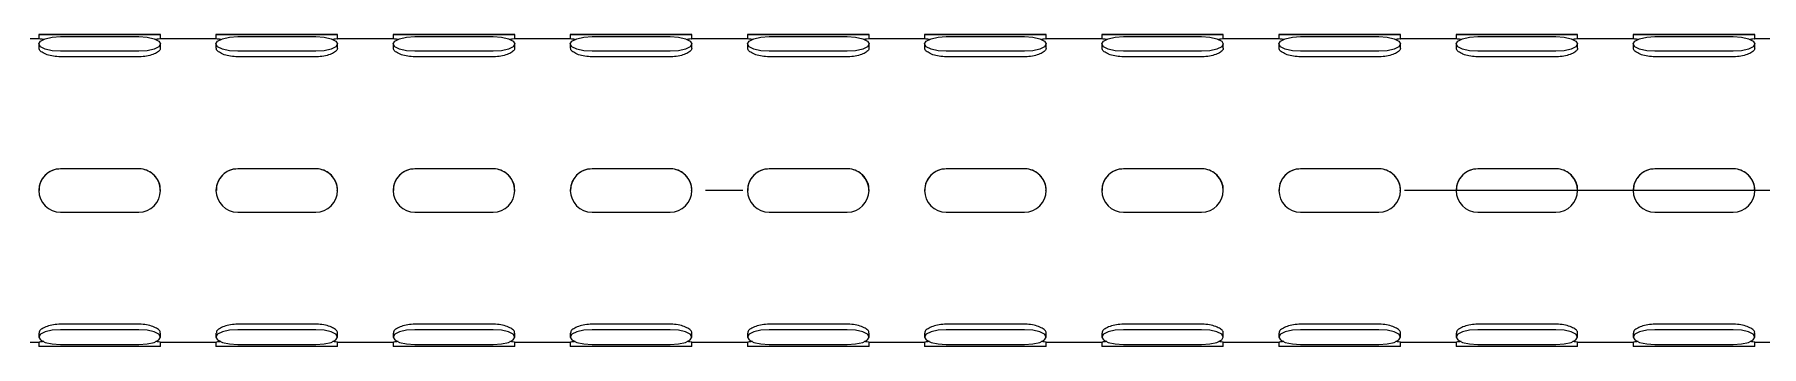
# Model space of a CAD drawing. Extents: x 0 to 3255, y 0 to 2385.
# Drawn here: x 1424.3 to 1623.2, y 1334.1 to 1370.1 of the extents above; entities that cross this region are included whole.
import ezdxf

# ---------------------------------------------------------------- set-up
doc = ezdxf.new("R2010")
doc.units = 0
doc.header["$LTSCALE"] = 10
doc.header["$MEASUREMENT"] = 0
doc.linetypes.add('CENTERX2', pattern=[20.32, 12.7, -2.54, 2.54, -2.54])
doc.layers.get('0').update_dxf_attribs({"linetype": 'CONTINUOUS'})
doc.layers.add('中心线层', color=1, linetype='CENTERX2', lineweight=25)

# ---------------------------------------------------------------- blocks, each defined once
blk = doc.blocks.new('SW_CENTERMARKSYMBOL_1')
at = {"layer": '中心线层', "color": 0}
blk.add_line((-1.25, 0), (-155.077, 0), dxfattribs=at)

msp = doc.modelspace()

# ---------------------------------------------------------------- linework, layer by layer
at = {"color": 7, "linetype": 'Continuous', "lineweight": 25}
for p, q in [((1424.87, 1369.6), (1423.83, 1369.6)), ((1424.83, 1370.1), (1424.83, 1369.6)), ((1424.83, 1369.02), (1424.83, 1368.54)), ((1436.33, 1370.1), (1427.33, 1370.1)), ((1427.33, 1370.1), (1436.33, 1370.1)), ((1427.33, 1369.87), (1436.33, 1369.87)), ((1445.27, 1369.6), (1438.8, 1369.6)), ((1438.83, 1369.6), (1438.83, 1370.1)), ((1438.83, 1368.54), (1438.83, 1369.02)), ((1445.23, 1370.1), (1445.23, 1369.6)), ((1445.23, 1369.02), (1445.23, 1368.54)), ((1447.73, 1370.1), (1456.73, 1370.1)), ((1456.73, 1370.1), (1447.73, 1370.1)), ((1447.73, 1369.87), (1456.73, 1369.87)), ((1465.67, 1369.6), (1459.2, 1369.6)), ((1459.23, 1369.6), (1459.23, 1370.1)), ((1459.23, 1368.54), (1459.23, 1369.02)), ((1465.63, 1370.1), (1465.63, 1369.6)), ((1465.63, 1369.02), (1465.63, 1368.54)), ((1468.13, 1370.1), (1477.13, 1370.1)), ((1477.13, 1370.1), (1468.13, 1370.1)), ((1468.13, 1369.87), (1477.13, 1369.87)), ((1486.07, 1369.6), (1479.6, 1369.6)), ((1479.63, 1369.6), (1479.63, 1370.1)), ((1479.63, 1368.54), (1479.63, 1369.02)), ((1486.03, 1370.1), (1486.03, 1369.6)), ((1486.03, 1369.02), (1486.03, 1368.54)), ((1497.53, 1370.1), (1488.53, 1370.1)), ((1488.53, 1370.1), (1497.53, 1370.1)), ((1488.53, 1369.87), (1497.53, 1369.87)), ((1506.47, 1369.6), (1500, 1369.6)), ((1500.03, 1369.6), (1500.03, 1370.1)), ((1500.03, 1368.54), (1500.03, 1369.02)), ((1506.43, 1370.1), (1506.43, 1369.6)), ((1506.43, 1369.02), (1506.43, 1368.54)), ((1508.93, 1370.1), (1517.93, 1370.1)), ((1517.93, 1370.1), (1508.93, 1370.1)), ((1508.93, 1369.87), (1517.93, 1369.87)), ((1526.87, 1369.6), (1520.4, 1369.6)), ((1520.43, 1369.6), (1520.43, 1370.1)), ((1520.43, 1368.54), (1520.43, 1369.02)), ((1526.83, 1370.1), (1526.83, 1369.6)), ((1526.83, 1369.02), (1526.83, 1368.54)), ((1529.33, 1370.1), (1538.33, 1370.1)), ((1538.33, 1370.1), (1529.33, 1370.1)), ((1529.33, 1369.87), (1538.33, 1369.87)), ((1547.27, 1369.6), (1540.8, 1369.6)), ((1540.83, 1369.6), (1540.83, 1370.1)), ((1540.83, 1368.54), (1540.83, 1369.02)), ((1547.23, 1370.1), (1547.23, 1369.6)), ((1547.23, 1369.02), (1547.23, 1368.54)), ((1549.73, 1370.1), (1558.73, 1370.1)), ((1558.73, 1370.1), (1549.73, 1370.1)), ((1549.73, 1369.87), (1558.73, 1369.87)), ((1567.67, 1369.6), (1561.2, 1369.6)), ((1561.23, 1369.6), (1561.23, 1370.1)), ((1561.23, 1368.54), (1561.23, 1369.02)), ((1567.63, 1370.1), (1567.63, 1369.6)), ((1567.63, 1369.02), (1567.63, 1368.54)), ((1570.13, 1370.1), (1579.13, 1370.1)), ((1579.13, 1370.1), (1570.13, 1370.1)), ((1570.13, 1369.87), (1579.13, 1369.87)), ((1588.07, 1369.6), (1581.6, 1369.6)), ((1581.63, 1369.6), (1581.63, 1370.1)), ((1581.63, 1368.54), (1581.63, 1369.02)), ((1588.03, 1370.1), (1588.03, 1369.6)), ((1588.03, 1369.02), (1588.03, 1368.54)), ((1590.53, 1370.1), (1599.53, 1370.1)), ((1599.53, 1370.1), (1590.53, 1370.1)), ((1590.53, 1369.87), (1599.53, 1369.87)), ((1608.47, 1369.6), (1602, 1369.6)), ((1602.03, 1369.6), (1602.03, 1370.1)), ((1602.03, 1368.54), (1602.03, 1369.02)), ((1608.43, 1370.1), (1608.43, 1369.6)), ((1608.43, 1369.02), (1608.43, 1368.54)), ((1610.93, 1370.1), (1619.93, 1370.1)), ((1619.93, 1370.1), (1610.93, 1370.1)), ((1610.93, 1369.87), (1619.93, 1369.87)), ((1628.87, 1369.6), (1622.4, 1369.6)), ((1622.43, 1369.6), (1622.43, 1370.1)), ((1622.43, 1368.54), (1622.43, 1369.02)), ((1436.33, 1368.16), (1427.33, 1368.16)), ((1436.33, 1367.52), (1427.33, 1367.52)), ((1456.73, 1368.16), (1447.73, 1368.16)), ((1456.73, 1367.52), (1447.73, 1367.52)), ((1477.13, 1368.16), (1468.13, 1368.16)), ((1477.13, 1367.52), (1468.13, 1367.52)), ((1497.53, 1368.16), (1488.53, 1368.16)), ((1497.53, 1367.52), (1488.53, 1367.52)), ((1517.93, 1368.16), (1508.93, 1368.16)), ((1517.93, 1367.52), (1508.93, 1367.52)), ((1538.33, 1368.16), (1529.33, 1368.16)), ((1538.33, 1367.52), (1529.33, 1367.52)), ((1558.73, 1368.16), (1549.73, 1368.16)), ((1558.73, 1367.52), (1549.73, 1367.52)), ((1579.13, 1368.16), (1570.13, 1368.16)), ((1579.13, 1367.52), (1570.13, 1367.52)), ((1599.53, 1368.16), (1590.53, 1368.16)), ((1599.53, 1367.52), (1590.53, 1367.52)), ((1619.93, 1368.16), (1610.93, 1368.16)), ((1619.93, 1367.52), (1610.93, 1367.52)), ((1436.33, 1354.6), (1427.33, 1354.6)), ((1436.33, 1354.6), (1427.33, 1354.6)), ((1456.73, 1354.6), (1447.73, 1354.6)), ((1456.73, 1354.6), (1447.73, 1354.6)), ((1477.13, 1354.6), (1468.13, 1354.6)), ((1477.13, 1354.6), (1468.13, 1354.6)), ((1497.53, 1354.6), (1488.53, 1354.6)), ((1497.53, 1354.6), (1488.53, 1354.6)), ((1517.93, 1354.6), (1508.93, 1354.6)), ((1517.93, 1354.6), (1508.93, 1354.6)), ((1538.33, 1354.6), (1529.33, 1354.6)), ((1538.33, 1354.6), (1529.33, 1354.6)), ((1558.73, 1354.6), (1549.73, 1354.6)), ((1558.73, 1354.6), (1549.73, 1354.6)), ((1579.13, 1354.6), (1570.13, 1354.6)), ((1579.13, 1354.6), (1570.13, 1354.6)), ((1599.53, 1354.6), (1590.53, 1354.6)), ((1599.53, 1354.6), (1590.53, 1354.6)), ((1619.93, 1354.6), (1610.93, 1354.6)), ((1619.93, 1354.6), (1610.93, 1354.6)), ((1424.83, 1352.1), (1424.83, 1352.1)), ((1438.83, 1352.1), (1438.83, 1352.1)), ((1445.23, 1352.1), (1445.23, 1352.1)), ((1459.23, 1352.1), (1459.23, 1352.1)), ((1465.63, 1352.1), (1465.63, 1352.1)), ((1479.63, 1352.1), (1479.63, 1352.1)), ((1486.03, 1352.1), (1486.03, 1352.1)), ((1500.03, 1352.1), (1500.03, 1352.1)), ((1506.43, 1352.1), (1506.43, 1352.1)), ((1520.43, 1352.1), (1520.43, 1352.1)), ((1526.83, 1352.1), (1526.83, 1352.1)), ((1540.83, 1352.1), (1540.83, 1352.1)), ((1547.23, 1352.1), (1547.23, 1352.1)), ((1561.23, 1352.1), (1561.23, 1352.1)), ((1567.63, 1352.1), (1567.63, 1352.1)), ((1581.63, 1352.1), (1581.63, 1352.1)), ((1588.03, 1352.1), (1588.03, 1352.1)), ((1602.03, 1352.1), (1602.03, 1352.1)), ((1608.43, 1352.1), (1608.43, 1352.1)), ((1622.43, 1352.1), (1622.43, 1352.1)), ((1427.33, 1349.6), (1436.33, 1349.6)), ((1447.73, 1349.6), (1456.73, 1349.6)), ((1468.13, 1349.6), (1477.13, 1349.6)), ((1488.53, 1349.6), (1497.53, 1349.6)), ((1508.93, 1349.6), (1517.93, 1349.6)), ((1529.33, 1349.6), (1538.33, 1349.6)), ((1549.73, 1349.6), (1558.73, 1349.6)), ((1570.13, 1349.6), (1579.13, 1349.6)), ((1590.53, 1349.6), (1599.53, 1349.6)), ((1610.93, 1349.6), (1619.93, 1349.6)), ((1436.33, 1336.68), (1427.33, 1336.68)), ((1456.73, 1336.68), (1447.73, 1336.68)), ((1477.13, 1336.68), (1468.13, 1336.68)), ((1497.53, 1336.68), (1488.53, 1336.68)), ((1517.93, 1336.68), (1508.93, 1336.68)), ((1538.33, 1336.68), (1529.33, 1336.68)), ((1558.73, 1336.68), (1549.73, 1336.68)), ((1579.13, 1336.68), (1570.13, 1336.68)), ((1599.53, 1336.68), (1590.53, 1336.68)), ((1619.93, 1336.68), (1610.93, 1336.68)), ((1423.83, 1334.6), (1424.87, 1334.6)), ((1424.83, 1335.66), (1424.83, 1335.19)), ((1424.83, 1334.61), (1424.83, 1334.1)), ((1436.33, 1336.04), (1427.33, 1336.04)), ((1438.8, 1334.6), (1445.27, 1334.6)), ((1438.83, 1335.19), (1438.83, 1335.66)), ((1438.83, 1334.1), (1438.83, 1334.61)), ((1445.23, 1335.66), (1445.23, 1335.19)), ((1445.23, 1334.61), (1445.23, 1334.1)), ((1456.73, 1336.04), (1447.73, 1336.04)), ((1459.2, 1334.6), (1465.67, 1334.6)), ((1459.23, 1335.19), (1459.23, 1335.66)), ((1459.23, 1334.1), (1459.23, 1334.61)), ((1465.63, 1335.66), (1465.63, 1335.19)), ((1465.63, 1334.61), (1465.63, 1334.1)), ((1477.13, 1336.04), (1468.13, 1336.04)), ((1479.6, 1334.6), (1486.07, 1334.6)), ((1479.63, 1335.19), (1479.63, 1335.66)), ((1479.63, 1334.1), (1479.63, 1334.61)), ((1486.03, 1335.66), (1486.03, 1335.19)), ((1486.03, 1334.61), (1486.03, 1334.1)), ((1497.53, 1336.04), (1488.53, 1336.04)), ((1500, 1334.6), (1506.47, 1334.6)), ((1500.03, 1335.19), (1500.03, 1335.66)), ((1500.03, 1334.1), (1500.03, 1334.61)), ((1506.43, 1335.66), (1506.43, 1335.19)), ((1506.43, 1334.61), (1506.43, 1334.1)), ((1517.93, 1336.04), (1508.93, 1336.04)), ((1520.4, 1334.6), (1526.87, 1334.6)), ((1520.43, 1335.19), (1520.43, 1335.66)), ((1520.43, 1334.1), (1520.43, 1334.61)), ((1526.83, 1335.66), (1526.83, 1335.19)), ((1526.83, 1334.61), (1526.83, 1334.1)), ((1538.33, 1336.04), (1529.33, 1336.04)), ((1540.8, 1334.6), (1547.27, 1334.6)), ((1540.83, 1335.19), (1540.83, 1335.66)), ((1540.83, 1334.1), (1540.83, 1334.61)), ((1547.23, 1335.66), (1547.23, 1335.19)), ((1547.23, 1334.61), (1547.23, 1334.1)), ((1558.73, 1336.04), (1549.73, 1336.04)), ((1561.2, 1334.6), (1567.67, 1334.6)), ((1561.23, 1335.19), (1561.23, 1335.66)), ((1561.23, 1334.1), (1561.23, 1334.61)), ((1567.63, 1335.66), (1567.63, 1335.19)), ((1567.63, 1334.61), (1567.63, 1334.1)), ((1579.13, 1336.04), (1570.13, 1336.04)), ((1581.6, 1334.6), (1588.07, 1334.6)), ((1581.63, 1335.19), (1581.63, 1335.66)), ((1581.63, 1334.1), (1581.63, 1334.61)), ((1588.03, 1335.66), (1588.03, 1335.19)), ((1588.03, 1334.61), (1588.03, 1334.1)), ((1599.53, 1336.04), (1590.53, 1336.04)), ((1602, 1334.6), (1608.47, 1334.6)), ((1602.03, 1335.19), (1602.03, 1335.66)), ((1602.03, 1334.1), (1602.03, 1334.61)), ((1608.43, 1335.66), (1608.43, 1335.19)), ((1608.43, 1334.61), (1608.43, 1334.1)), ((1619.93, 1336.04), (1610.93, 1336.04)), ((1622.4, 1334.6), (1628.87, 1334.6)), ((1622.43, 1335.19), (1622.43, 1335.66)), ((1622.43, 1334.1), (1622.43, 1334.61)), ((1427.33, 1334.33), (1436.33, 1334.33)), ((1436.33, 1334.1), (1427.33, 1334.1)), ((1447.73, 1334.33), (1456.73, 1334.33)), ((1456.73, 1334.1), (1447.73, 1334.1)), ((1468.13, 1334.33), (1477.13, 1334.33)), ((1477.13, 1334.1), (1468.13, 1334.1)), ((1488.53, 1334.33), (1497.53, 1334.33)), ((1497.53, 1334.1), (1488.53, 1334.1)), ((1508.93, 1334.33), (1517.93, 1334.33)), ((1517.93, 1334.1), (1508.93, 1334.1)), ((1529.33, 1334.33), (1538.33, 1334.33)), ((1538.33, 1334.1), (1529.33, 1334.1)), ((1549.73, 1334.33), (1558.73, 1334.33)), ((1558.73, 1334.1), (1549.73, 1334.1)), ((1570.13, 1334.33), (1579.13, 1334.33)), ((1579.13, 1334.1), (1570.13, 1334.1)), ((1590.53, 1334.33), (1599.53, 1334.33)), ((1599.53, 1334.1), (1590.53, 1334.1)), ((1610.93, 1334.33), (1619.93, 1334.33)), ((1619.93, 1334.1), (1610.93, 1334.1))]:
    msp.add_line(p, q, dxfattribs=at)
at = {"color": 7, "linetype": 'Continuous', "lineweight": 25, "flags": 128}
for points in [[(1427.33, 1370.1), (1426.38, 1370.1), (1425.57, 1370.1), (1425.02, 1370.1), (1424.83, 1370.1), (1425.02, 1370.1), (1425.57, 1370.1), (1426.38, 1370.1), (1427.33, 1370.1)], [(1427.33, 1368.16), (1426.38, 1368.23), (1425.57, 1368.41), (1425.02, 1368.69), (1424.83, 1369.02), (1425.02, 1369.35), (1425.57, 1369.62), (1426.38, 1369.81), (1427.33, 1369.87)], [(1436.33, 1370.1), (1437.29, 1370.1), (1438.1, 1370.1), (1438.64, 1370.1), (1438.83, 1370.1), (1438.64, 1370.1), (1438.1, 1370.1), (1437.29, 1370.1), (1436.33, 1370.1)], [(1436.33, 1369.87), (1437.29, 1369.81), (1438.1, 1369.62), (1438.64, 1369.35), (1438.83, 1369.02), (1438.64, 1368.69), (1438.1, 1368.41), (1437.29, 1368.23), (1436.33, 1368.16)], [(1447.73, 1370.1), (1446.78, 1370.1), (1445.97, 1370.1), (1445.42, 1370.1), (1445.23, 1370.1), (1445.42, 1370.1), (1445.97, 1370.1), (1446.78, 1370.1), (1447.73, 1370.1)], [(1447.73, 1368.16), (1446.78, 1368.23), (1445.97, 1368.41), (1445.42, 1368.69), (1445.23, 1369.02), (1445.42, 1369.35), (1445.97, 1369.62), (1446.78, 1369.81), (1447.73, 1369.87)], [(1456.73, 1370.1), (1457.69, 1370.1), (1458.5, 1370.1), (1459.04, 1370.1), (1459.23, 1370.1), (1459.04, 1370.1), (1458.5, 1370.1), (1457.69, 1370.1), (1456.73, 1370.1)], [(1456.73, 1369.87), (1457.69, 1369.81), (1458.5, 1369.62), (1459.04, 1369.35), (1459.23, 1369.02), (1459.04, 1368.69), (1458.5, 1368.41), (1457.69, 1368.23), (1456.73, 1368.16)], [(1468.13, 1370.1), (1467.18, 1370.1), (1466.37, 1370.1), (1465.82, 1370.1), (1465.63, 1370.1), (1465.82, 1370.1), (1466.37, 1370.1), (1467.18, 1370.1), (1468.13, 1370.1)], [(1468.13, 1368.16), (1467.18, 1368.23), (1466.37, 1368.41), (1465.82, 1368.69), (1465.63, 1369.02), (1465.82, 1369.35), (1466.37, 1369.62), (1467.18, 1369.81), (1468.13, 1369.87)], [(1477.13, 1370.1), (1478.09, 1370.1), (1478.9, 1370.1), (1479.44, 1370.1), (1479.63, 1370.1), (1479.44, 1370.1), (1478.9, 1370.1), (1478.09, 1370.1), (1477.13, 1370.1)], [(1477.13, 1369.87), (1478.09, 1369.81), (1478.9, 1369.62), (1479.44, 1369.35), (1479.63, 1369.02), (1479.44, 1368.69), (1478.9, 1368.41), (1478.09, 1368.23), (1477.13, 1368.16)], [(1488.53, 1370.1), (1487.58, 1370.1), (1486.77, 1370.1), (1486.22, 1370.1), (1486.03, 1370.1), (1486.22, 1370.1), (1486.77, 1370.1), (1487.58, 1370.1), (1488.53, 1370.1)], [(1488.53, 1368.16), (1487.58, 1368.23), (1486.77, 1368.41), (1486.22, 1368.69), (1486.03, 1369.02), (1486.22, 1369.35), (1486.77, 1369.62), (1487.58, 1369.81), (1488.53, 1369.87)], [(1497.53, 1370.1), (1498.49, 1370.1), (1499.3, 1370.1), (1499.84, 1370.1), (1500.03, 1370.1), (1499.84, 1370.1), (1499.3, 1370.1), (1498.49, 1370.1), (1497.53, 1370.1)], [(1497.53, 1369.87), (1498.49, 1369.81), (1499.3, 1369.62), (1499.84, 1369.35), (1500.03, 1369.02), (1499.84, 1368.69), (1499.3, 1368.41), (1498.49, 1368.23), (1497.53, 1368.16)], [(1508.93, 1370.1), (1507.98, 1370.1), (1507.17, 1370.1), (1506.62, 1370.1), (1506.43, 1370.1), (1506.62, 1370.1), (1507.17, 1370.1), (1507.98, 1370.1), (1508.93, 1370.1)], [(1508.93, 1368.16), (1507.98, 1368.23), (1507.17, 1368.41), (1506.62, 1368.69), (1506.43, 1369.02), (1506.62, 1369.35), (1507.17, 1369.62), (1507.98, 1369.81), (1508.93, 1369.87)], [(1517.93, 1370.1), (1518.89, 1370.1), (1519.7, 1370.1), (1520.24, 1370.1), (1520.43, 1370.1), (1520.24, 1370.1), (1519.7, 1370.1), (1518.89, 1370.1), (1517.93, 1370.1)], [(1517.93, 1369.87), (1518.89, 1369.81), (1519.7, 1369.62), (1520.24, 1369.35), (1520.43, 1369.02), (1520.24, 1368.69), (1519.7, 1368.41), (1518.89, 1368.23), (1517.93, 1368.16)], [(1529.33, 1370.1), (1528.38, 1370.1), (1527.57, 1370.1), (1527.02, 1370.1), (1526.83, 1370.1), (1527.02, 1370.1), (1527.57, 1370.1), (1528.38, 1370.1), (1529.33, 1370.1)], [(1529.33, 1368.16), (1528.38, 1368.23), (1527.57, 1368.41), (1527.02, 1368.69), (1526.83, 1369.02), (1527.02, 1369.35), (1527.57, 1369.62), (1528.38, 1369.81), (1529.33, 1369.87)], [(1538.33, 1370.1), (1539.29, 1370.1), (1540.1, 1370.1), (1540.64, 1370.1), (1540.83, 1370.1), (1540.64, 1370.1), (1540.1, 1370.1), (1539.29, 1370.1), (1538.33, 1370.1)], [(1538.33, 1369.87), (1539.29, 1369.81), (1540.1, 1369.62), (1540.64, 1369.35), (1540.83, 1369.02), (1540.64, 1368.69), (1540.1, 1368.41), (1539.29, 1368.23), (1538.33, 1368.16)], [(1549.73, 1370.1), (1548.78, 1370.1), (1547.97, 1370.1), (1547.42, 1370.1), (1547.23, 1370.1), (1547.42, 1370.1), (1547.97, 1370.1), (1548.78, 1370.1), (1549.73, 1370.1)], [(1549.73, 1368.16), (1548.78, 1368.23), (1547.97, 1368.41), (1547.42, 1368.69), (1547.23, 1369.02), (1547.42, 1369.35), (1547.97, 1369.62), (1548.78, 1369.81), (1549.73, 1369.87)], [(1558.73, 1370.1), (1559.69, 1370.1), (1560.5, 1370.1), (1561.04, 1370.1), (1561.23, 1370.1), (1561.04, 1370.1), (1560.5, 1370.1), (1559.69, 1370.1), (1558.73, 1370.1)], [(1558.73, 1369.87), (1559.69, 1369.81), (1560.5, 1369.62), (1561.04, 1369.35), (1561.23, 1369.02), (1561.04, 1368.69), (1560.5, 1368.41), (1559.69, 1368.23), (1558.73, 1368.16)], [(1570.13, 1370.1), (1569.18, 1370.1), (1568.37, 1370.1), (1567.82, 1370.1), (1567.63, 1370.1), (1567.82, 1370.1), (1568.37, 1370.1), (1569.18, 1370.1), (1570.13, 1370.1)], [(1570.13, 1368.16), (1569.18, 1368.23), (1568.37, 1368.41), (1567.82, 1368.69), (1567.63, 1369.02), (1567.82, 1369.35), (1568.37, 1369.62), (1569.18, 1369.81), (1570.13, 1369.87)], [(1579.13, 1370.1), (1580.09, 1370.1), (1580.9, 1370.1), (1581.44, 1370.1), (1581.63, 1370.1), (1581.44, 1370.1), (1580.9, 1370.1), (1580.09, 1370.1), (1579.13, 1370.1)], [(1579.13, 1369.87), (1580.09, 1369.81), (1580.9, 1369.62), (1581.44, 1369.35), (1581.63, 1369.02), (1581.44, 1368.69), (1580.9, 1368.41), (1580.09, 1368.23), (1579.13, 1368.16)], [(1590.53, 1370.1), (1589.58, 1370.1), (1588.77, 1370.1), (1588.22, 1370.1), (1588.03, 1370.1), (1588.22, 1370.1), (1588.77, 1370.1), (1589.58, 1370.1), (1590.53, 1370.1)], [(1590.53, 1368.16), (1589.58, 1368.23), (1588.77, 1368.41), (1588.22, 1368.69), (1588.03, 1369.02), (1588.22, 1369.35), (1588.77, 1369.62), (1589.58, 1369.81), (1590.53, 1369.87)], [(1599.53, 1370.1), (1600.49, 1370.1), (1601.3, 1370.1), (1601.84, 1370.1), (1602.03, 1370.1), (1601.84, 1370.1), (1601.3, 1370.1), (1600.49, 1370.1), (1599.53, 1370.1)], [(1599.53, 1369.87), (1600.49, 1369.81), (1601.3, 1369.62), (1601.84, 1369.35), (1602.03, 1369.02), (1601.84, 1368.69), (1601.3, 1368.41), (1600.49, 1368.23), (1599.53, 1368.16)], [(1610.93, 1370.1), (1609.98, 1370.1), (1609.17, 1370.1), (1608.62, 1370.1), (1608.43, 1370.1), (1608.62, 1370.1), (1609.17, 1370.1), (1609.98, 1370.1), (1610.93, 1370.1)], [(1610.93, 1368.16), (1609.98, 1368.23), (1609.17, 1368.41), (1608.62, 1368.69), (1608.43, 1369.02), (1608.62, 1369.35), (1609.17, 1369.62), (1609.98, 1369.81), (1610.93, 1369.87)], [(1619.93, 1370.1), (1620.89, 1370.1), (1621.7, 1370.1), (1622.24, 1370.1), (1622.43, 1370.1), (1622.24, 1370.1), (1621.7, 1370.1), (1620.89, 1370.1), (1619.93, 1370.1)], [(1619.93, 1369.87), (1620.89, 1369.81), (1621.7, 1369.62), (1622.24, 1369.35), (1622.43, 1369.02), (1622.24, 1368.69), (1621.7, 1368.41), (1620.89, 1368.23), (1619.93, 1368.16)], [(1427.33, 1336.04), (1426.38, 1335.98), (1425.57, 1335.79), (1425.02, 1335.52), (1424.83, 1335.19), (1425.02, 1334.86), (1425.57, 1334.58), (1426.38, 1334.4), (1427.33, 1334.33)], [(1436.33, 1334.33), (1437.29, 1334.4), (1438.1, 1334.58), (1438.64, 1334.86), (1438.83, 1335.19), (1438.64, 1335.52), (1438.1, 1335.79), (1437.29, 1335.98), (1436.33, 1336.04)], [(1447.73, 1336.04), (1446.78, 1335.98), (1445.97, 1335.79), (1445.42, 1335.52), (1445.23, 1335.19), (1445.42, 1334.86), (1445.97, 1334.58), (1446.78, 1334.4), (1447.73, 1334.33)], [(1456.73, 1334.33), (1457.69, 1334.4), (1458.5, 1334.58), (1459.04, 1334.86), (1459.23, 1335.19), (1459.04, 1335.52), (1458.5, 1335.79), (1457.69, 1335.98), (1456.73, 1336.04)], [(1468.13, 1336.04), (1467.18, 1335.98), (1466.37, 1335.79), (1465.82, 1335.52), (1465.63, 1335.19), (1465.82, 1334.86), (1466.37, 1334.58), (1467.18, 1334.4), (1468.13, 1334.33)], [(1477.13, 1334.33), (1478.09, 1334.4), (1478.9, 1334.58), (1479.44, 1334.86), (1479.63, 1335.19), (1479.44, 1335.52), (1478.9, 1335.79), (1478.09, 1335.98), (1477.13, 1336.04)], [(1488.53, 1336.04), (1487.58, 1335.98), (1486.77, 1335.79), (1486.22, 1335.52), (1486.03, 1335.19), (1486.22, 1334.86), (1486.77, 1334.58), (1487.58, 1334.4), (1488.53, 1334.33)], [(1497.53, 1334.33), (1498.49, 1334.4), (1499.3, 1334.58), (1499.84, 1334.86), (1500.03, 1335.19), (1499.84, 1335.52), (1499.3, 1335.79), (1498.49, 1335.98), (1497.53, 1336.04)], [(1508.93, 1336.04), (1507.98, 1335.98), (1507.17, 1335.79), (1506.62, 1335.52), (1506.43, 1335.19), (1506.62, 1334.86), (1507.17, 1334.58), (1507.98, 1334.4), (1508.93, 1334.33)], [(1517.93, 1334.33), (1518.89, 1334.4), (1519.7, 1334.58), (1520.24, 1334.86), (1520.43, 1335.19), (1520.24, 1335.52), (1519.7, 1335.79), (1518.89, 1335.98), (1517.93, 1336.04)], [(1529.33, 1336.04), (1528.38, 1335.98), (1527.57, 1335.79), (1527.02, 1335.52), (1526.83, 1335.19), (1527.02, 1334.86), (1527.57, 1334.58), (1528.38, 1334.4), (1529.33, 1334.33)], [(1538.33, 1334.33), (1539.29, 1334.4), (1540.1, 1334.58), (1540.64, 1334.86), (1540.83, 1335.19), (1540.64, 1335.52), (1540.1, 1335.79), (1539.29, 1335.98), (1538.33, 1336.04)], [(1549.73, 1336.04), (1548.78, 1335.98), (1547.97, 1335.79), (1547.42, 1335.52), (1547.23, 1335.19), (1547.42, 1334.86), (1547.97, 1334.58), (1548.78, 1334.4), (1549.73, 1334.33)], [(1558.73, 1334.33), (1559.69, 1334.4), (1560.5, 1334.58), (1561.04, 1334.86), (1561.23, 1335.19), (1561.04, 1335.52), (1560.5, 1335.79), (1559.69, 1335.98), (1558.73, 1336.04)], [(1570.13, 1336.04), (1569.18, 1335.98), (1568.37, 1335.79), (1567.82, 1335.52), (1567.63, 1335.19), (1567.82, 1334.86), (1568.37, 1334.58), (1569.18, 1334.4), (1570.13, 1334.33)], [(1579.13, 1334.33), (1580.09, 1334.4), (1580.9, 1334.58), (1581.44, 1334.86), (1581.63, 1335.19), (1581.44, 1335.52), (1580.9, 1335.79), (1580.09, 1335.98), (1579.13, 1336.04)], [(1590.53, 1336.04), (1589.58, 1335.98), (1588.77, 1335.79), (1588.22, 1335.52), (1588.03, 1335.19), (1588.22, 1334.86), (1588.77, 1334.58), (1589.58, 1334.4), (1590.53, 1334.33)], [(1599.53, 1334.33), (1600.49, 1334.4), (1601.3, 1334.58), (1601.84, 1334.86), (1602.03, 1335.19), (1601.84, 1335.52), (1601.3, 1335.79), (1600.49, 1335.98), (1599.53, 1336.04)], [(1610.93, 1336.04), (1609.98, 1335.98), (1609.17, 1335.79), (1608.62, 1335.52), (1608.43, 1335.19), (1608.62, 1334.86), (1609.17, 1334.58), (1609.98, 1334.4), (1610.93, 1334.33)], [(1619.93, 1334.33), (1620.89, 1334.4), (1621.7, 1334.58), (1622.24, 1334.86), (1622.43, 1335.19), (1622.24, 1335.52), (1621.7, 1335.79), (1620.89, 1335.98), (1619.93, 1336.04)], [(1427.33, 1334.1), (1426.38, 1334.1), (1425.57, 1334.1), (1425.02, 1334.1), (1424.83, 1334.1)], [(1438.83, 1334.1), (1438.64, 1334.1), (1438.1, 1334.1), (1437.29, 1334.1), (1436.33, 1334.1)], [(1447.73, 1334.1), (1446.78, 1334.1), (1445.97, 1334.1), (1445.42, 1334.1), (1445.23, 1334.1)], [(1459.23, 1334.1), (1459.04, 1334.1), (1458.5, 1334.1), (1457.69, 1334.1), (1456.73, 1334.1)], [(1468.13, 1334.1), (1467.18, 1334.1), (1466.37, 1334.1), (1465.82, 1334.1), (1465.63, 1334.1)], [(1479.63, 1334.1), (1479.44, 1334.1), (1478.9, 1334.1), (1478.09, 1334.1), (1477.13, 1334.1)], [(1488.53, 1334.1), (1487.58, 1334.1), (1486.77, 1334.1), (1486.22, 1334.1), (1486.03, 1334.1)], [(1500.03, 1334.1), (1499.84, 1334.1), (1499.3, 1334.1), (1498.49, 1334.1), (1497.53, 1334.1)], [(1508.93, 1334.1), (1507.98, 1334.1), (1507.17, 1334.1), (1506.62, 1334.1), (1506.43, 1334.1)], [(1520.43, 1334.1), (1520.24, 1334.1), (1519.7, 1334.1), (1518.89, 1334.1), (1517.93, 1334.1)], [(1529.33, 1334.1), (1528.38, 1334.1), (1527.57, 1334.1), (1527.02, 1334.1), (1526.83, 1334.1)], [(1540.83, 1334.1), (1540.64, 1334.1), (1540.1, 1334.1), (1539.29, 1334.1), (1538.33, 1334.1)], [(1549.73, 1334.1), (1548.78, 1334.1), (1547.97, 1334.1), (1547.42, 1334.1), (1547.23, 1334.1)], [(1561.23, 1334.1), (1561.04, 1334.1), (1560.5, 1334.1), (1559.69, 1334.1), (1558.73, 1334.1)], [(1570.13, 1334.1), (1569.18, 1334.1), (1568.37, 1334.1), (1567.82, 1334.1), (1567.63, 1334.1)], [(1581.63, 1334.1), (1581.44, 1334.1), (1580.9, 1334.1), (1580.09, 1334.1), (1579.13, 1334.1)], [(1590.53, 1334.1), (1589.58, 1334.1), (1588.77, 1334.1), (1588.22, 1334.1), (1588.03, 1334.1)], [(1602.03, 1334.1), (1601.84, 1334.1), (1601.3, 1334.1), (1600.49, 1334.1), (1599.53, 1334.1)], [(1610.93, 1334.1), (1609.98, 1334.1), (1609.17, 1334.1), (1608.62, 1334.1), (1608.43, 1334.1)], [(1622.43, 1334.1), (1622.24, 1334.1), (1621.7, 1334.1), (1620.89, 1334.1), (1619.93, 1334.1)]]:
    msp.add_lwpolyline(points, dxfattribs=at)
at = {"color": 7, "linetype": 'Continuous', "lineweight": 25}
for centre, start, end in [((1427.33, 1352.1), 90, 270), ((1436.33, 1352.1), 270, 90), ((1447.73, 1352.1), 90, 270), ((1456.73, 1352.1), 270, 90), ((1468.13, 1352.1), 90, 270), ((1477.13, 1352.1), 270, 90), ((1488.53, 1352.1), 90, 270), ((1497.53, 1352.1), 270, 90), ((1508.93, 1352.1), 90, 270), ((1517.93, 1352.1), 270, 90), ((1529.33, 1352.1), 90, 270), ((1538.33, 1352.1), 270, 90), ((1549.73, 1352.1), 90, 270), ((1558.73, 1352.1), 270, 90), ((1570.13, 1352.1), 90, 270), ((1579.13, 1352.1), 270, 90), ((1590.53, 1352.1), 90, 270), ((1599.53, 1352.1), 270, 90), ((1610.93, 1352.1), 90, 270), ((1619.93, 1352.1), 270, 90)]:
    msp.add_arc(centre, 2.5, start, end, dxfattribs=at)
for points, knots in [([(1425.4, 1369.53), (1425.34, 1369.54), (1425.08, 1369.57), (1424.87, 1369.6), (1424.87, 1369.6), (1424.87, 1369.6)], [0, 0, 0, 0, 0.161371, 0.66497, 1, 1, 1, 1]), ([(1427.33, 1367.52), (1427.06, 1367.54), (1426.5, 1367.56), (1425.75, 1367.76), (1425.19, 1368.04), (1424.87, 1368.32), (1424.87, 1368.48), (1424.87, 1368.54)], [0, 0, 0, 0, 0.213248, 0.426444, 0.641012, 0.856495, 1, 1, 1, 1]), ([(1438.8, 1368.54), (1438.81, 1368.51), (1438.85, 1368.39), (1438.62, 1368.14), (1438.15, 1367.85), (1437.45, 1367.63), (1436.81, 1367.53), (1436.43, 1367.53), (1436.33, 1367.52)], [0, 0, 0, 0, 0.070496, 0.28295, 0.496154, 0.711255, 0.926476, 1, 1, 1, 1]), ([(1438.8, 1369.6), (1438.81, 1369.6), (1438.85, 1369.61), (1438.67, 1369.58), (1438.39, 1369.55), (1438.28, 1369.53)], [0, 0, 0, 0, 0.168236, 0.669944, 1, 1, 1, 1]), ([(1445.8, 1369.53), (1445.74, 1369.54), (1445.48, 1369.57), (1445.27, 1369.6), (1445.27, 1369.6), (1445.27, 1369.6)], [0, 0, 0, 0, 0.161371, 0.66497, 1, 1, 1, 1]), ([(1447.73, 1367.52), (1447.46, 1367.54), (1446.9, 1367.56), (1446.15, 1367.76), (1445.59, 1368.04), (1445.27, 1368.32), (1445.27, 1368.48), (1445.27, 1368.54)], [0, 0, 0, 0, 0.213248, 0.426444, 0.641012, 0.856495, 1, 1, 1, 1]), ([(1459.2, 1368.54), (1459.21, 1368.51), (1459.25, 1368.39), (1459.02, 1368.14), (1458.55, 1367.85), (1457.85, 1367.63), (1457.21, 1367.53), (1456.83, 1367.53), (1456.73, 1367.52)], [0, 0, 0, 0, 0.070496, 0.28295, 0.496154, 0.711255, 0.926476, 1, 1, 1, 1]), ([(1459.2, 1369.6), (1459.21, 1369.6), (1459.25, 1369.61), (1459.07, 1369.58), (1458.79, 1369.55), (1458.68, 1369.53)], [0, 0, 0, 0, 0.168236, 0.669944, 1, 1, 1, 1]), ([(1466.2, 1369.53), (1466.14, 1369.54), (1465.88, 1369.57), (1465.67, 1369.6), (1465.67, 1369.6), (1465.67, 1369.6)], [0, 0, 0, 0, 0.161371, 0.66497, 1, 1, 1, 1]), ([(1468.13, 1367.52), (1467.86, 1367.54), (1467.3, 1367.56), (1466.55, 1367.76), (1465.99, 1368.04), (1465.67, 1368.32), (1465.67, 1368.48), (1465.67, 1368.54)], [0, 0, 0, 0, 0.213248, 0.426444, 0.641012, 0.856495, 1, 1, 1, 1]), ([(1479.6, 1368.54), (1479.61, 1368.51), (1479.65, 1368.39), (1479.42, 1368.14), (1478.95, 1367.85), (1478.25, 1367.63), (1477.61, 1367.53), (1477.23, 1367.53), (1477.13, 1367.52)], [0, 0, 0, 0, 0.070496, 0.28295, 0.496154, 0.711255, 0.926476, 1, 1, 1, 1]), ([(1479.6, 1369.6), (1479.61, 1369.6), (1479.65, 1369.61), (1479.47, 1369.58), (1479.19, 1369.55), (1479.08, 1369.53)], [0, 0, 0, 0, 0.168236, 0.669944, 1, 1, 1, 1]), ([(1486.6, 1369.53), (1486.54, 1369.54), (1486.28, 1369.57), (1486.07, 1369.6), (1486.07, 1369.6), (1486.07, 1369.6)], [0, 0, 0, 0, 0.161371, 0.66497, 1, 1, 1, 1]), ([(1488.53, 1367.52), (1488.26, 1367.54), (1487.7, 1367.56), (1486.95, 1367.76), (1486.39, 1368.04), (1486.07, 1368.32), (1486.07, 1368.48), (1486.07, 1368.54)], [0, 0, 0, 0, 0.213248, 0.426444, 0.641012, 0.856495, 1, 1, 1, 1]), ([(1500, 1368.54), (1500.01, 1368.51), (1500.05, 1368.39), (1499.82, 1368.14), (1499.35, 1367.85), (1498.65, 1367.63), (1498.01, 1367.53), (1497.63, 1367.53), (1497.53, 1367.52)], [0, 0, 0, 0, 0.070496, 0.28295, 0.496154, 0.711255, 0.926476, 1, 1, 1, 1]), ([(1500, 1369.6), (1500.01, 1369.6), (1500.05, 1369.61), (1499.87, 1369.58), (1499.59, 1369.55), (1499.48, 1369.53)], [0, 0, 0, 0, 0.168236, 0.669944, 1, 1, 1, 1]), ([(1507, 1369.53), (1506.94, 1369.54), (1506.68, 1369.57), (1506.47, 1369.6), (1506.47, 1369.6), (1506.47, 1369.6)], [0, 0, 0, 0, 0.1613715, 0.6649705, 1, 1, 1, 1]), ([(1508.93, 1367.52), (1508.66, 1367.54), (1508.1, 1367.56), (1507.35, 1367.76), (1506.79, 1368.04), (1506.47, 1368.32), (1506.47, 1368.48), (1506.47, 1368.54)], [0, 0, 0, 0, 0.213248, 0.426444, 0.641012, 0.856495, 1, 1, 1, 1]), ([(1520.4, 1368.54), (1520.41, 1368.51), (1520.45, 1368.39), (1520.22, 1368.14), (1519.75, 1367.85), (1519.05, 1367.63), (1518.41, 1367.53), (1518.03, 1367.53), (1517.93, 1367.52)], [0, 0, 0, 0, 0.070496, 0.28295, 0.496154, 0.711255, 0.926476, 1, 1, 1, 1]), ([(1520.4, 1369.6), (1520.41, 1369.6), (1520.45, 1369.61), (1520.27, 1369.58), (1519.99, 1369.55), (1519.88, 1369.53)], [0, 0, 0, 0, 0.1682362, 0.669944, 1, 1, 1, 1]), ([(1527.4, 1369.53), (1527.34, 1369.54), (1527.08, 1369.57), (1526.87, 1369.6), (1526.87, 1369.6), (1526.87, 1369.6)], [0, 0, 0, 0, 0.161371, 0.66497, 1, 1, 1, 1]), ([(1529.33, 1367.52), (1529.06, 1367.54), (1528.5, 1367.56), (1527.75, 1367.76), (1527.19, 1368.04), (1526.87, 1368.32), (1526.87, 1368.48), (1526.87, 1368.54)], [0, 0, 0, 0, 0.213248, 0.426444, 0.641012, 0.856495, 1, 1, 1, 1]), ([(1540.8, 1368.54), (1540.81, 1368.51), (1540.85, 1368.39), (1540.62, 1368.14), (1540.15, 1367.85), (1539.45, 1367.63), (1538.81, 1367.53), (1538.43, 1367.53), (1538.33, 1367.52)], [0, 0, 0, 0, 0.070496, 0.28295, 0.496154, 0.711255, 0.926476, 1, 1, 1, 1]), ([(1540.8, 1369.6), (1540.81, 1369.6), (1540.85, 1369.61), (1540.67, 1369.58), (1540.39, 1369.55), (1540.28, 1369.53)], [0, 0, 0, 0, 0.168236, 0.669944, 1, 1, 1, 1]), ([(1547.8, 1369.53), (1547.74, 1369.54), (1547.48, 1369.57), (1547.27, 1369.6), (1547.27, 1369.6), (1547.27, 1369.6)], [0, 0, 0, 0, 0.161371, 0.66497, 1, 1, 1, 1]), ([(1549.73, 1367.52), (1549.46, 1367.54), (1548.9, 1367.56), (1548.15, 1367.76), (1547.59, 1368.04), (1547.27, 1368.32), (1547.27, 1368.48), (1547.27, 1368.54)], [0, 0, 0, 0, 0.213248, 0.426444, 0.641012, 0.856495, 1, 1, 1, 1]), ([(1561.2, 1368.54), (1561.21, 1368.51), (1561.25, 1368.39), (1561.02, 1368.14), (1560.55, 1367.85), (1559.85, 1367.63), (1559.21, 1367.53), (1558.83, 1367.53), (1558.73, 1367.52)], [0, 0, 0, 0, 0.070496, 0.28295, 0.496154, 0.711255, 0.926476, 1, 1, 1, 1]), ([(1561.2, 1369.6), (1561.21, 1369.6), (1561.25, 1369.61), (1561.07, 1369.58), (1560.79, 1369.55), (1560.68, 1369.53)], [0, 0, 0, 0, 0.168236, 0.669944, 1, 1, 1, 1]), ([(1568.2, 1369.53), (1568.14, 1369.54), (1567.88, 1369.57), (1567.67, 1369.6), (1567.67, 1369.6), (1567.67, 1369.6)], [0, 0, 0, 0, 0.161371, 0.66497, 1, 1, 1, 1]), ([(1570.13, 1367.52), (1569.86, 1367.54), (1569.3, 1367.56), (1568.55, 1367.76), (1567.99, 1368.04), (1567.67, 1368.32), (1567.67, 1368.48), (1567.67, 1368.54)], [0, 0, 0, 0, 0.213248, 0.426444, 0.641012, 0.856495, 1, 1, 1, 1]), ([(1581.6, 1368.54), (1581.61, 1368.51), (1581.65, 1368.39), (1581.42, 1368.14), (1580.95, 1367.85), (1580.25, 1367.63), (1579.61, 1367.53), (1579.23, 1367.53), (1579.13, 1367.52)], [0, 0, 0, 0, 0.070496, 0.28295, 0.496154, 0.711255, 0.926476, 1, 1, 1, 1]), ([(1581.6, 1369.6), (1581.61, 1369.6), (1581.65, 1369.61), (1581.47, 1369.58), (1581.19, 1369.55), (1581.08, 1369.53)], [0, 0, 0, 0, 0.1682362, 0.669944, 1, 1, 1, 1]), ([(1588.6, 1369.53), (1588.54, 1369.54), (1588.28, 1369.57), (1588.07, 1369.6), (1588.07, 1369.6), (1588.07, 1369.6)], [0, 0, 0, 0, 0.161371, 0.66497, 1, 1, 1, 1]), ([(1590.53, 1367.52), (1590.26, 1367.54), (1589.7, 1367.56), (1588.95, 1367.76), (1588.39, 1368.04), (1588.07, 1368.32), (1588.07, 1368.48), (1588.07, 1368.54)], [0, 0, 0, 0, 0.213248, 0.426444, 0.641012, 0.856495, 1, 1, 1, 1]), ([(1602, 1368.54), (1602.01, 1368.51), (1602.05, 1368.39), (1601.82, 1368.14), (1601.35, 1367.85), (1600.65, 1367.63), (1600.01, 1367.53), (1599.63, 1367.53), (1599.53, 1367.52)], [0, 0, 0, 0, 0.070496, 0.28295, 0.496154, 0.711255, 0.926476, 1, 1, 1, 1]), ([(1602, 1369.6), (1602.01, 1369.6), (1602.05, 1369.61), (1601.87, 1369.58), (1601.59, 1369.55), (1601.48, 1369.53)], [0, 0, 0, 0, 0.168236, 0.669944, 1, 1, 1, 1]), ([(1609, 1369.53), (1608.94, 1369.54), (1608.68, 1369.57), (1608.47, 1369.6), (1608.47, 1369.6), (1608.47, 1369.6)], [0, 0, 0, 0, 0.161371, 0.66497, 1, 1, 1, 1]), ([(1610.93, 1367.52), (1610.66, 1367.54), (1610.1, 1367.56), (1609.35, 1367.76), (1608.79, 1368.04), (1608.47, 1368.32), (1608.47, 1368.48), (1608.47, 1368.54)], [0, 0, 0, 0, 0.213248, 0.426444, 0.641012, 0.856495, 1, 1, 1, 1]), ([(1622.4, 1368.54), (1622.41, 1368.51), (1622.45, 1368.39), (1622.22, 1368.14), (1621.75, 1367.85), (1621.05, 1367.63), (1620.41, 1367.53), (1620.03, 1367.53), (1619.93, 1367.52)], [0, 0, 0, 0, 0.070496, 0.28295, 0.496154, 0.711255, 0.926476, 1, 1, 1, 1]), ([(1622.4, 1369.6), (1622.41, 1369.6), (1622.45, 1369.61), (1622.27, 1369.58), (1621.99, 1369.55), (1621.88, 1369.53)], [0, 0, 0, 0, 0.168236, 0.669944, 1, 1, 1, 1]), ([(1427.33, 1354.6), (1427.06, 1354.58), (1426.5, 1354.52), (1425.75, 1354.09), (1425.19, 1353.46), (1424.87, 1352.76), (1424.87, 1352.29), (1424.87, 1352.1)], [0, 0, 0, 0, 0.213248, 0.426444, 0.641012, 0.856495, 1, 1, 1, 1]), ([(1438.8, 1352.1), (1438.81, 1352.2), (1438.85, 1352.57), (1438.62, 1353.2), (1438.15, 1353.9), (1437.45, 1354.39), (1436.81, 1354.59), (1436.43, 1354.6), (1436.33, 1354.6)], [0, 0, 0, 0, 0.070496, 0.28295, 0.496154, 0.711255, 0.926476, 1, 1, 1, 1]), ([(1447.73, 1354.6), (1447.46, 1354.58), (1446.9, 1354.52), (1446.15, 1354.09), (1445.59, 1353.46), (1445.27, 1352.76), (1445.27, 1352.29), (1445.27, 1352.1)], [0, 0, 0, 0, 0.213248, 0.426444, 0.641012, 0.856495, 1, 1, 1, 1]), ([(1459.2, 1352.1), (1459.21, 1352.2), (1459.25, 1352.57), (1459.02, 1353.2), (1458.55, 1353.9), (1457.85, 1354.39), (1457.21, 1354.59), (1456.83, 1354.6), (1456.73, 1354.6)], [0, 0, 0, 0, 0.070496, 0.28295, 0.496154, 0.711255, 0.926476, 1, 1, 1, 1]), ([(1468.13, 1354.6), (1467.86, 1354.58), (1467.3, 1354.52), (1466.55, 1354.09), (1465.99, 1353.46), (1465.67, 1352.76), (1465.67, 1352.29), (1465.67, 1352.1)], [0, 0, 0, 0, 0.213248, 0.426444, 0.641012, 0.856495, 1, 1, 1, 1]), ([(1479.6, 1352.1), (1479.61, 1352.2), (1479.65, 1352.57), (1479.42, 1353.2), (1478.95, 1353.9), (1478.25, 1354.39), (1477.61, 1354.59), (1477.23, 1354.6), (1477.13, 1354.6)], [0, 0, 0, 0, 0.070496, 0.28295, 0.496154, 0.711255, 0.926476, 1, 1, 1, 1]), ([(1488.53, 1354.6), (1488.26, 1354.58), (1487.7, 1354.52), (1486.95, 1354.09), (1486.39, 1353.46), (1486.07, 1352.76), (1486.07, 1352.29), (1486.07, 1352.1)], [0, 0, 0, 0, 0.213248, 0.426444, 0.641012, 0.856495, 1, 1, 1, 1]), ([(1500, 1352.1), (1500.01, 1352.2), (1500.05, 1352.57), (1499.82, 1353.2), (1499.35, 1353.9), (1498.65, 1354.39), (1498.01, 1354.59), (1497.63, 1354.6), (1497.53, 1354.6)], [0, 0, 0, 0, 0.070496, 0.28295, 0.496154, 0.711255, 0.926476, 1, 1, 1, 1]), ([(1508.93, 1354.6), (1508.66, 1354.58), (1508.1, 1354.52), (1507.35, 1354.09), (1506.79, 1353.46), (1506.47, 1352.76), (1506.47, 1352.29), (1506.47, 1352.1)], [0, 0, 0, 0, 0.213248, 0.426444, 0.641012, 0.856495, 1, 1, 1, 1]), ([(1520.4, 1352.1), (1520.41, 1352.2), (1520.45, 1352.57), (1520.22, 1353.2), (1519.75, 1353.9), (1519.05, 1354.39), (1518.41, 1354.59), (1518.03, 1354.6), (1517.93, 1354.6)], [0, 0, 0, 0, 0.070496, 0.28295, 0.496154, 0.711255, 0.926476, 1, 1, 1, 1]), ([(1529.33, 1354.6), (1529.06, 1354.58), (1528.5, 1354.52), (1527.75, 1354.09), (1527.19, 1353.46), (1526.87, 1352.76), (1526.87, 1352.29), (1526.87, 1352.1)], [0, 0, 0, 0, 0.213248, 0.426444, 0.641012, 0.856495, 1, 1, 1, 1]), ([(1540.8, 1352.1), (1540.81, 1352.2), (1540.85, 1352.57), (1540.62, 1353.2), (1540.15, 1353.9), (1539.45, 1354.39), (1538.81, 1354.59), (1538.43, 1354.6), (1538.33, 1354.6)], [0, 0, 0, 0, 0.070496, 0.28295, 0.496154, 0.711255, 0.926476, 1, 1, 1, 1]), ([(1549.73, 1354.6), (1549.46, 1354.58), (1548.9, 1354.52), (1548.15, 1354.09), (1547.59, 1353.46), (1547.27, 1352.76), (1547.27, 1352.29), (1547.27, 1352.1)], [0, 0, 0, 0, 0.213248, 0.426444, 0.641012, 0.856495, 1, 1, 1, 1]), ([(1561.2, 1352.1), (1561.21, 1352.2), (1561.25, 1352.57), (1561.02, 1353.2), (1560.55, 1353.9), (1559.85, 1354.39), (1559.21, 1354.59), (1558.83, 1354.6), (1558.73, 1354.6)], [0, 0, 0, 0, 0.070496, 0.28295, 0.496154, 0.711255, 0.926476, 1, 1, 1, 1]), ([(1570.13, 1354.6), (1569.86, 1354.58), (1569.3, 1354.52), (1568.55, 1354.09), (1567.99, 1353.46), (1567.67, 1352.76), (1567.67, 1352.29), (1567.67, 1352.1)], [0, 0, 0, 0, 0.213248, 0.426444, 0.641012, 0.856495, 1, 1, 1, 1]), ([(1581.6, 1352.1), (1581.61, 1352.2), (1581.65, 1352.57), (1581.42, 1353.2), (1580.95, 1353.9), (1580.25, 1354.39), (1579.61, 1354.59), (1579.23, 1354.6), (1579.13, 1354.6)], [0, 0, 0, 0, 0.070496, 0.28295, 0.496154, 0.711255, 0.926476, 1, 1, 1, 1]), ([(1590.53, 1354.6), (1590.26, 1354.58), (1589.7, 1354.52), (1588.95, 1354.09), (1588.39, 1353.46), (1588.07, 1352.76), (1588.07, 1352.29), (1588.07, 1352.1)], [0, 0, 0, 0, 0.213248, 0.426444, 0.641012, 0.856495, 1, 1, 1, 1]), ([(1602, 1352.1), (1602.01, 1352.2), (1602.05, 1352.57), (1601.82, 1353.2), (1601.35, 1353.9), (1600.65, 1354.39), (1600.01, 1354.59), (1599.63, 1354.6), (1599.53, 1354.6)], [0, 0, 0, 0, 0.070496, 0.28295, 0.496154, 0.711255, 0.926476, 1, 1, 1, 1]), ([(1610.93, 1354.6), (1610.66, 1354.58), (1610.1, 1354.52), (1609.35, 1354.09), (1608.79, 1353.46), (1608.47, 1352.76), (1608.47, 1352.29), (1608.47, 1352.1)], [0, 0, 0, 0, 0.213248, 0.426444, 0.641012, 0.856495, 1, 1, 1, 1]), ([(1622.4, 1352.1), (1622.41, 1352.2), (1622.45, 1352.57), (1622.22, 1353.2), (1621.75, 1353.9), (1621.05, 1354.39), (1620.41, 1354.59), (1620.03, 1354.6), (1619.93, 1354.6)], [0, 0, 0, 0, 0.070496, 0.28295, 0.496154, 0.711255, 0.926476, 1, 1, 1, 1]), ([(1427.33, 1336.68), (1427.06, 1336.67), (1426.5, 1336.64), (1425.75, 1336.44), (1425.19, 1336.17), (1424.87, 1335.89), (1424.87, 1335.73), (1424.87, 1335.66)], [0, 0, 0, 0, 0.213248, 0.426444, 0.641012, 0.856495, 1, 1, 1, 1]), ([(1438.8, 1335.66), (1438.81, 1335.69), (1438.85, 1335.82), (1438.62, 1336.06), (1438.15, 1336.35), (1437.45, 1336.58), (1436.81, 1336.67), (1436.43, 1336.68), (1436.33, 1336.68)], [0, 0, 0, 0, 0.070496, 0.28295, 0.496154, 0.711255, 0.926476, 1, 1, 1, 1]), ([(1447.73, 1336.68), (1447.46, 1336.67), (1446.9, 1336.64), (1446.15, 1336.44), (1445.59, 1336.17), (1445.27, 1335.89), (1445.27, 1335.73), (1445.27, 1335.66)], [0, 0, 0, 0, 0.213248, 0.426444, 0.641012, 0.856495, 1, 1, 1, 1]), ([(1459.2, 1335.66), (1459.21, 1335.69), (1459.25, 1335.82), (1459.02, 1336.06), (1458.55, 1336.35), (1457.85, 1336.58), (1457.21, 1336.67), (1456.83, 1336.68), (1456.73, 1336.68)], [0, 0, 0, 0, 0.070496, 0.28295, 0.496154, 0.711255, 0.926476, 1, 1, 1, 1]), ([(1468.13, 1336.68), (1467.86, 1336.67), (1467.3, 1336.64), (1466.55, 1336.44), (1465.99, 1336.17), (1465.67, 1335.89), (1465.67, 1335.73), (1465.67, 1335.66)], [0, 0, 0, 0, 0.213248, 0.426444, 0.641012, 0.856495, 1, 1, 1, 1]), ([(1479.6, 1335.66), (1479.61, 1335.69), (1479.65, 1335.82), (1479.42, 1336.06), (1478.95, 1336.35), (1478.25, 1336.58), (1477.61, 1336.67), (1477.23, 1336.68), (1477.13, 1336.68)], [0, 0, 0, 0, 0.070496, 0.28295, 0.496154, 0.711255, 0.926476, 1, 1, 1, 1]), ([(1488.53, 1336.68), (1488.26, 1336.67), (1487.7, 1336.64), (1486.95, 1336.44), (1486.39, 1336.17), (1486.07, 1335.89), (1486.07, 1335.73), (1486.07, 1335.66)], [0, 0, 0, 0, 0.213248, 0.426444, 0.641012, 0.856495, 1, 1, 1, 1]), ([(1500, 1335.66), (1500.01, 1335.69), (1500.05, 1335.82), (1499.82, 1336.06), (1499.35, 1336.35), (1498.65, 1336.58), (1498.01, 1336.67), (1497.63, 1336.68), (1497.53, 1336.68)], [0, 0, 0, 0, 0.070496, 0.28295, 0.496154, 0.711255, 0.926476, 1, 1, 1, 1]), ([(1508.93, 1336.68), (1508.66, 1336.67), (1508.1, 1336.64), (1507.35, 1336.44), (1506.79, 1336.17), (1506.47, 1335.89), (1506.47, 1335.73), (1506.47, 1335.66)], [0, 0, 0, 0, 0.213248, 0.426444, 0.641012, 0.856495, 1, 1, 1, 1]), ([(1520.4, 1335.66), (1520.41, 1335.69), (1520.45, 1335.82), (1520.22, 1336.06), (1519.75, 1336.35), (1519.05, 1336.58), (1518.41, 1336.67), (1518.03, 1336.68), (1517.93, 1336.68)], [0, 0, 0, 0, 0.070496, 0.28295, 0.496154, 0.711255, 0.926476, 1, 1, 1, 1]), ([(1529.33, 1336.68), (1529.06, 1336.67), (1528.5, 1336.64), (1527.75, 1336.44), (1527.19, 1336.17), (1526.87, 1335.89), (1526.87, 1335.73), (1526.87, 1335.66)], [0, 0, 0, 0, 0.213248, 0.426444, 0.641012, 0.856495, 1, 1, 1, 1]), ([(1540.8, 1335.66), (1540.81, 1335.69), (1540.85, 1335.82), (1540.62, 1336.06), (1540.15, 1336.35), (1539.45, 1336.58), (1538.81, 1336.67), (1538.43, 1336.68), (1538.33, 1336.68)], [0, 0, 0, 0, 0.070496, 0.28295, 0.496154, 0.711255, 0.926476, 1, 1, 1, 1]), ([(1549.73, 1336.68), (1549.46, 1336.67), (1548.9, 1336.64), (1548.15, 1336.44), (1547.59, 1336.17), (1547.27, 1335.89), (1547.27, 1335.73), (1547.27, 1335.66)], [0, 0, 0, 0, 0.213248, 0.426444, 0.641012, 0.856495, 1, 1, 1, 1]), ([(1561.2, 1335.66), (1561.21, 1335.69), (1561.25, 1335.82), (1561.02, 1336.06), (1560.55, 1336.35), (1559.85, 1336.58), (1559.21, 1336.67), (1558.83, 1336.68), (1558.73, 1336.68)], [0, 0, 0, 0, 0.070496, 0.28295, 0.496154, 0.711255, 0.926476, 1, 1, 1, 1]), ([(1570.13, 1336.68), (1569.86, 1336.67), (1569.3, 1336.64), (1568.55, 1336.44), (1567.99, 1336.17), (1567.67, 1335.89), (1567.67, 1335.73), (1567.67, 1335.66)], [0, 0, 0, 0, 0.213248, 0.426444, 0.641012, 0.856495, 1, 1, 1, 1]), ([(1581.6, 1335.66), (1581.61, 1335.69), (1581.65, 1335.82), (1581.42, 1336.06), (1580.95, 1336.35), (1580.25, 1336.58), (1579.61, 1336.67), (1579.23, 1336.68), (1579.13, 1336.68)], [0, 0, 0, 0, 0.070496, 0.28295, 0.496154, 0.711255, 0.926476, 1, 1, 1, 1]), ([(1590.53, 1336.68), (1590.26, 1336.67), (1589.7, 1336.64), (1588.95, 1336.44), (1588.39, 1336.17), (1588.07, 1335.89), (1588.07, 1335.73), (1588.07, 1335.66)], [0, 0, 0, 0, 0.213248, 0.426444, 0.641012, 0.856495, 1, 1, 1, 1]), ([(1602, 1335.66), (1602.01, 1335.69), (1602.05, 1335.82), (1601.82, 1336.06), (1601.35, 1336.35), (1600.65, 1336.58), (1600.01, 1336.67), (1599.63, 1336.68), (1599.53, 1336.68)], [0, 0, 0, 0, 0.070496, 0.28295, 0.496154, 0.711255, 0.926476, 1, 1, 1, 1]), ([(1610.93, 1336.68), (1610.66, 1336.67), (1610.1, 1336.64), (1609.35, 1336.44), (1608.79, 1336.17), (1608.47, 1335.89), (1608.47, 1335.73), (1608.47, 1335.66)], [0, 0, 0, 0, 0.213248, 0.426444, 0.641012, 0.856495, 1, 1, 1, 1]), ([(1622.4, 1335.66), (1622.41, 1335.69), (1622.45, 1335.82), (1622.22, 1336.06), (1621.75, 1336.35), (1621.05, 1336.58), (1620.41, 1336.67), (1620.03, 1336.68), (1619.93, 1336.68)], [0, 0, 0, 0, 0.070496, 0.28295, 0.496154, 0.711255, 0.926476, 1, 1, 1, 1]), ([(1425.4, 1334.67), (1425.34, 1334.67), (1425.08, 1334.64), (1424.87, 1334.61), (1424.87, 1334.61), (1424.87, 1334.61)], [0, 0, 0, 0, 0.161036, 0.665673, 1, 1, 1, 1]), ([(1438.8, 1334.61), (1438.81, 1334.61), (1438.85, 1334.6), (1438.67, 1334.63), (1438.39, 1334.66), (1438.28, 1334.67)], [0, 0, 0, 0, 0.167182, 0.669943, 1, 1, 1, 1]), ([(1445.8, 1334.67), (1445.74, 1334.67), (1445.48, 1334.64), (1445.27, 1334.61), (1445.27, 1334.61), (1445.27, 1334.61)], [0, 0, 0, 0, 0.161036, 0.665673, 1, 1, 1, 1]), ([(1459.2, 1334.61), (1459.21, 1334.61), (1459.25, 1334.6), (1459.07, 1334.63), (1458.79, 1334.66), (1458.68, 1334.67)], [0, 0, 0, 0, 0.1671823, 0.6699432, 1, 1, 1, 1]), ([(1466.2, 1334.67), (1466.14, 1334.67), (1465.88, 1334.64), (1465.67, 1334.61), (1465.67, 1334.61), (1465.67, 1334.61)], [0, 0, 0, 0, 0.161036, 0.665673, 1, 1, 1, 1]), ([(1479.6, 1334.61), (1479.61, 1334.61), (1479.65, 1334.6), (1479.47, 1334.63), (1479.19, 1334.66), (1479.08, 1334.67)], [0, 0, 0, 0, 0.167182, 0.669943, 1, 1, 1, 1]), ([(1486.6, 1334.67), (1486.54, 1334.67), (1486.28, 1334.64), (1486.07, 1334.61), (1486.07, 1334.61), (1486.07, 1334.61)], [0, 0, 0, 0, 0.161036, 0.665673, 1, 1, 1, 1]), ([(1500, 1334.61), (1500.01, 1334.61), (1500.05, 1334.6), (1499.87, 1334.63), (1499.59, 1334.66), (1499.48, 1334.67)], [0, 0, 0, 0, 0.167182, 0.669943, 1, 1, 1, 1]), ([(1507, 1334.67), (1506.94, 1334.67), (1506.68, 1334.64), (1506.47, 1334.61), (1506.47, 1334.61), (1506.47, 1334.61)], [0, 0, 0, 0, 0.161036, 0.665673, 1, 1, 1, 1]), ([(1520.4, 1334.61), (1520.41, 1334.61), (1520.45, 1334.6), (1520.27, 1334.63), (1519.99, 1334.66), (1519.88, 1334.67)], [0, 0, 0, 0, 0.167182, 0.669943, 1, 1, 1, 1]), ([(1527.4, 1334.67), (1527.34, 1334.67), (1527.08, 1334.64), (1526.87, 1334.61), (1526.87, 1334.61), (1526.87, 1334.61)], [0, 0, 0, 0, 0.161036, 0.665673, 1, 1, 1, 1]), ([(1540.8, 1334.61), (1540.81, 1334.61), (1540.85, 1334.6), (1540.67, 1334.63), (1540.39, 1334.66), (1540.28, 1334.67)], [0, 0, 0, 0, 0.1671823, 0.6699432, 1, 1, 1, 1]), ([(1547.8, 1334.67), (1547.74, 1334.67), (1547.48, 1334.64), (1547.27, 1334.61), (1547.27, 1334.61), (1547.27, 1334.61)], [0, 0, 0, 0, 0.161036, 0.665673, 1, 1, 1, 1]), ([(1561.2, 1334.61), (1561.21, 1334.61), (1561.25, 1334.6), (1561.07, 1334.63), (1560.79, 1334.66), (1560.68, 1334.67)], [0, 0, 0, 0, 0.1671823, 0.6699432, 1, 1, 1, 1]), ([(1568.2, 1334.67), (1568.14, 1334.67), (1567.88, 1334.64), (1567.67, 1334.61), (1567.67, 1334.61), (1567.67, 1334.61)], [0, 0, 0, 0, 0.161036, 0.665673, 1, 1, 1, 1]), ([(1581.6, 1334.61), (1581.61, 1334.61), (1581.65, 1334.6), (1581.47, 1334.63), (1581.19, 1334.66), (1581.08, 1334.67)], [0, 0, 0, 0, 0.167182, 0.669943, 1, 1, 1, 1]), ([(1588.6, 1334.67), (1588.54, 1334.67), (1588.28, 1334.64), (1588.07, 1334.61), (1588.07, 1334.61), (1588.07, 1334.61)], [0, 0, 0, 0, 0.161036, 0.665673, 1, 1, 1, 1]), ([(1602, 1334.61), (1602.01, 1334.61), (1602.05, 1334.6), (1601.87, 1334.63), (1601.59, 1334.66), (1601.48, 1334.67)], [0, 0, 0, 0, 0.167182, 0.669943, 1, 1, 1, 1]), ([(1609, 1334.67), (1608.94, 1334.67), (1608.68, 1334.64), (1608.47, 1334.61), (1608.47, 1334.61), (1608.47, 1334.61)], [0, 0, 0, 0, 0.161036, 0.665673, 1, 1, 1, 1]), ([(1622.4, 1334.61), (1622.41, 1334.61), (1622.45, 1334.6), (1622.27, 1334.63), (1621.99, 1334.66), (1621.88, 1334.67)], [0, 0, 0, 0, 0.167182, 0.669943, 1, 1, 1, 1])]:
    msp.add_open_spline(points, degree=3, knots=knots, dxfattribs=at)

# ---------------------------------------------------------------- block references
at = {"layer": '中心线层', "xscale": 3, "yscale": 3, "zscale": 3}
msp.add_blockref('SW_CENTERMARKSYMBOL_1', (1966.83, 1352.1), dxfattribs=at)

doc.saveas('drawing.dxf')
